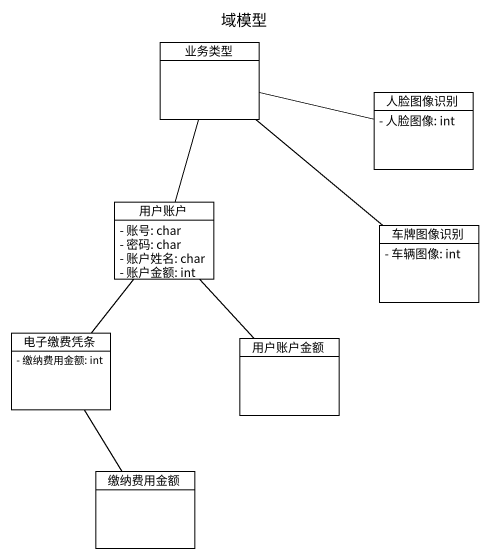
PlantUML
@startuml
title 域模型
hide circle
hide empty members
skinparam classAttributeIconSize 0
class 业务类型
class 人脸图像识别 {
  - 人脸图像: int
}
class 用户账户 {
  - 账号: char
  - 密码: char
  - 账户姓名: char
  - 账户金额: int
}
class 车牌图像识别 {
  - 车辆图像: int
}
class 电子缴费凭条 {
  - 缴纳费用金额: int
}
class 用户账户金额
class 缴纳费用金额
业务类型 -right- 人脸图像识别
业务类型 -- 用户账户
业务类型 -- 车牌图像识别
用户账户 -- 电子缴费凭条
用户账户 -- 用户账户金额
电子缴费凭条 -- 缴纳费用金额
@enduml
